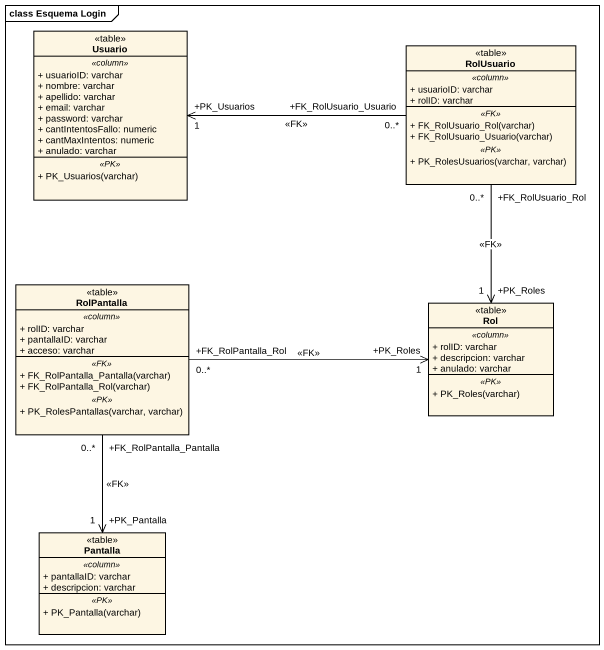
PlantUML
@startuml
mainframe class Esquema Login
hide circle
hide empty members
skinparam classAttributeIconSize 0
class Usuario <<table>> {
  .. <<column>> ..
  + usuarioID: varchar
  + nombre: varchar
  + apellido: varchar
  + email: varchar
  + password: varchar
  + cantIntentosFallo: numeric
  + cantMaxIntentos: numeric
  + anulado: varchar
  .. <<PK>> ..
  + PK_Usuarios(varchar)
}
class RolUsuario <<table>> {
  .. <<column>> ..
  + usuarioID: varchar
  + rolID: varchar
  .. <<FK>> ..
  + FK_RolUsuario_Rol(varchar)
  + FK_RolUsuario_Usuario(varchar)
  .. <<PK>> ..
  + PK_RolesUsuarios(varchar, varchar)
}
class RolPantalla <<table>> {
  .. <<column>> ..
  + rolID: varchar
  + pantallaID: varchar
  + acceso: varchar
  .. <<FK>> ..
  + FK_RolPantalla_Pantalla(varchar)
  + FK_RolPantalla_Rol(varchar)
  .. <<PK>> ..
  + PK_RolesPantallas(varchar, varchar)
}
class Rol <<table>> {
  .. <<column>> ..
  + rolID: varchar
  + descripcion: varchar
  + anulado: varchar
  .. <<PK>> ..
  + PK_Roles(varchar)
}
class Pantalla <<table>> {
  .. <<column>> ..
  + pantallaID: varchar
  + descripcion: varchar
  .. <<PK>> ..
  + PK_Pantalla(varchar)
}
RolUsuario "+FK_RolUsuario_Usuario\n0..*" -left-> "+PK_Usuarios\n1" Usuario : <<FK>>
RolUsuario "+FK_RolUsuario_Rol\n0..*" --> "+PK_Roles\n1" Rol : <<FK>>
RolPantalla "+FK_RolPantalla_Rol\n0..*" -right-> "+PK_Roles\n1" Rol : <<FK>>
RolPantalla "+FK_RolPantalla_Pantalla\n0..*" --> "+PK_Pantalla\n1" Pantalla : <<FK>>
RolPantalla -- Pantalla
@enduml
